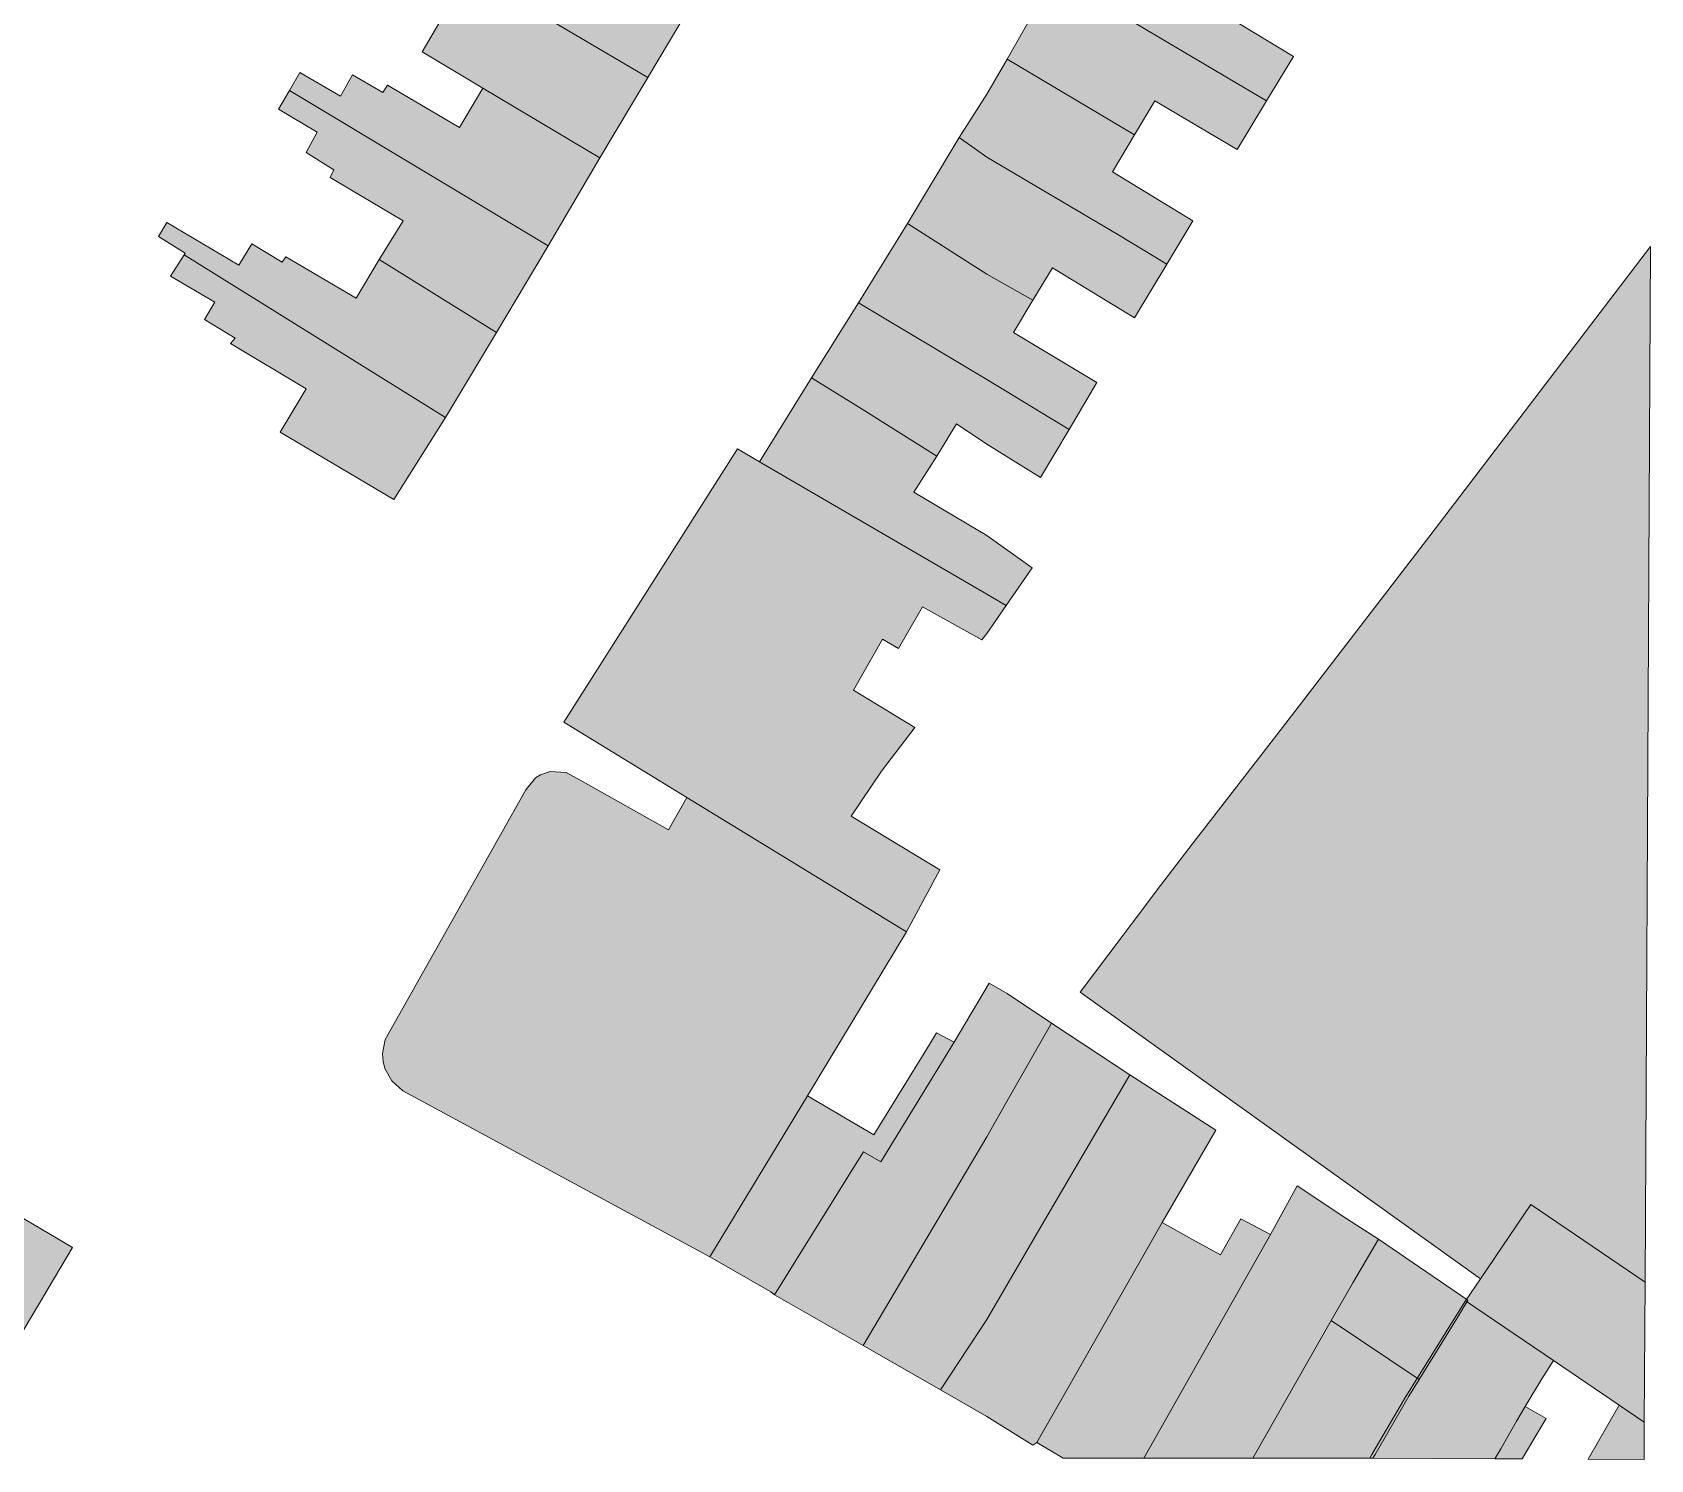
# Model space of a CAD drawing. Header units: millimetres. Extents: x -103 to 511, y -35 to 333.
# Drawn here: x 365.6 to 453.2, y -35.5 to 41.8 of the extents above; entities that cross this region are included whole.
import ezdxf

# ---------------------------------------------------------------- set-up
doc = ezdxf.new("R2010")
doc.units = ezdxf.units.MM
doc.header["$MEASUREMENT"] = 0
doc.layers.add('public services', color=7, linetype='Continuous', lineweight=0)
doc.layers.add('residential', color=7, linetype='Continuous', lineweight=0)

msp = doc.modelspace()

# ---------------------------------------------------------------- hatches: boundary and pattern name
at = {"layer": 'public services', "true_color": 0xef5797, "transparency": 33554687}
for points in [[(453.206, 30.205), (441.259, 14.532), (433.938, 5.032), (432.961, 3.767), (428.943, -1.431), (428.621, -1.85), (426.677, -4.399), (425.186, -6.361), (424.643, -7.078), (422.326, -10.166), (443.994, -25.692), (446.726, -21.673), (452.904, -25.874)], [(395.242, 1.318), (394.492, 1.732), (393.634, 1.779), (393.107, 1.603), (392.841, 1.434), (392.306, 0.792), (384.69, -12.729), (384.601, -13.2), (384.545, -13.495), (384.576, -13.918), (384.673, -14.296), (385.047, -14.979), (385.644, -15.518), (402.267, -24.499), (407.562, -15.781), (412.917, -6.899), (401.025, 0.377), (400.034, -1.381)], [(360.229, -35.399), (360.974, -35.399), (367.767, -23.999), (344.017, -9.949), (343.317, -11.249), (362.717, -22.749), (364.767, -27.599)], [(410.567, -29.299), (417.267, -17.999), (418.519, -15.8), (420.767, -11.849), (418.367, -10.249), (417.397, -9.676), (415.496, -12.876), (411.524, -19.357), (410.586, -18.807), (410.159, -19.494), (405.767, -26.549)], [(414.767, -31.699), (417.267, -27.899), (420.267, -22.749), (425.017, -14.649), (420.767, -11.849), (418.519, -15.8), (417.267, -17.999), (410.567, -29.299)], [(405.767, -26.549), (410.159, -19.494), (410.586, -18.807), (411.524, -19.357), (415.496, -12.876), (414.546, -12.363), (414.167, -12.999), (411.157, -17.89), (407.562, -15.781), (402.267, -24.499), (402.517, -24.649), (405.567, -26.399)], [(425.017, -14.649), (420.267, -22.749), (417.267, -27.899), (414.767, -31.699), (417.267, -33.149), (419.767, -34.699), (419.967, -34.549), (421.917, -31.149), (426.767, -22.649), (429.667, -17.649)], [(425.77, -35.399), (431.668, -35.399), (435.917, -27.949), (437.067, -25.949), (437.09, -25.909), (438.467, -23.549), (436.767, -22.449), (434.067, -20.649), (432.617, -23.299)], [(452.904, -25.874), (446.726, -21.673), (443.994, -25.692), (443.186, -26.879), (447.956, -30.114), (451.506, -32.524), (452.863, -33.451)], [(421.404, -35.399), (425.77, -35.399), (432.617, -23.299), (431.017, -22.449), (429.917, -24.399), (428.363, -23.536), (426.767, -22.649), (421.917, -31.149), (419.967, -34.549)], [(442.741, -27.785), (443.317, -26.849), (438.467, -23.549), (437.09, -25.909), (437.067, -25.949), (435.917, -27.949), (440.679, -31.136)], [(437.997, -35.402), (444.772, -35.438), (445.093, -34.889), (445.951, -33.39), (446.405, -32.596), (447.313, -31.101), (447.956, -30.114), (443.186, -26.879), (442.605, -27.811), (440.525, -31.151), (439.958, -32.061), (438.109, -35.21)], [(431.668, -35.399), (438.174, -35.399), (438.285, -35.208), (440.117, -32.049), (440.679, -31.136), (435.917, -27.949)], [(444.772, -35.438), (446.248, -35.446), (447.072, -34.059), (447.552, -33.252), (446.405, -32.596), (445.951, -33.39), (445.093, -34.889)], [(449.827, -35.465), (451.506, -32.524), (452.863, -33.451), (452.852, -35.482)]]:
    msp.add_hatch(color=233, dxfattribs=at).paths.add_polyline_path(points)
at = {"layer": 'residential', "true_color": 0xfedcaf, "transparency": 33554687}
for points in [[(388.267, 48.801), (386.057, 50.028), (385.317, 48.701), (384.767, 47.701), (398.917, 39.351), (401.767, 44.151), (395.367, 48.001), (394.067, 45.901), (390.217, 48.151), (390.017, 47.801)], [(432.417, 38.101), (433.867, 40.501), (429.567, 43.101), (430.567, 44.551), (424.167, 49.151), (421.117, 44.851), (425.967, 41.901)], [(398.917, 39.351), (384.767, 47.701), (383.617, 48.351), (383.021, 47.399), (382.439, 46.468), (385.617, 44.501), (387.367, 43.501), (387.117, 43.101), (387.838, 42.683), (386.702, 40.738), (389.987, 38.781), (396.317, 35.001)], [(425.267, 36.251), (426.367, 38.101), (430.817, 35.451), (432.417, 38.101), (425.967, 41.901), (421.117, 44.851), (419.567, 42.451), (418.367, 40.351)], [(418.367, 40.351), (417.267, 38.451), (415.767, 36.101), (417.267, 35.051), (424.367, 30.851), (427.017, 29.251), (428.417, 31.601), (424.067, 34.251), (425.267, 36.251)], [(380.078, 39.631), (379.517, 38.651), (393.517, 30.251), (396.317, 35.001), (389.987, 38.781), (388.717, 36.651), (384.817, 38.951), (384.567, 38.551), (382.917, 39.501), (382.267, 38.351)], [(393.517, 30.251), (379.517, 38.651), (378.917, 37.651), (381.017, 36.401), (380.417, 35.301), (381.917, 34.351), (381.717, 33.951), (385.667, 31.601), (384.367, 29.501), (390.717, 25.551)], [(427.017, 29.251), (424.367, 30.851), (417.267, 35.051), (415.767, 36.101), (412.967, 31.451), (417.267, 28.701), (419.767, 27.301), (420.817, 29.051), (425.267, 26.351)], [(384.367, 29.501), (383.117, 27.401), (379.317, 29.651), (379.117, 29.351), (377.467, 30.351), (376.767, 29.201), (372.867, 31.501), (372.417, 30.751), (373.867, 29.851), (373.817, 29.751), (387.967, 20.951), (390.717, 25.551)], [(419.767, 27.301), (417.267, 28.701), (412.967, 31.451), (410.317, 27.151), (417.267, 23.001), (421.717, 20.301), (423.217, 22.851), (418.717, 25.551)], [(387.967, 20.951), (373.817, 29.751), (373.067, 28.601), (375.467, 27.201), (374.917, 26.251), (376.567, 25.251), (376.317, 24.951), (380.417, 22.501), (379.017, 20.151), (385.167, 16.501)], [(421.717, 20.301), (417.267, 23.001), (410.317, 27.151), (407.767, 23.101), (410.517, 21.401), (414.567, 18.851), (415.617, 20.601), (417.267, 19.501), (420.167, 17.701)], [(414.567, 18.851), (410.517, 21.401), (407.767, 23.101), (404.967, 18.551), (417.267, 11.381), (418.317, 10.771), (419.717, 12.801), (417.267, 14.551), (413.317, 16.901)], [(404.967, 18.551), (403.767, 19.251), (394.367, 4.451), (401.025, 0.377), (412.917, -6.899), (414.719, -3.541), (409.915, -0.64), (411.567, 1.801), (413.372, 4.16), (410.052, 6.189), (411.626, 8.94), (412.488, 8.447), (413.237, 9.755), (413.792, 10.703), (417.006, 8.91), (417.267, 9.251), (418.317, 10.771), (417.267, 11.381)]]:
    msp.add_hatch(color=41, dxfattribs=at).paths.add_polyline_path(points)

# ---------------------------------------------------------------- linework, layer by layer
at = {"layer": 'public services', "color": 18, "lineweight": 5, "true_color": 0x000000}
for points in [[(453.206, 30.205), (441.259, 14.532), (433.938, 5.032), (432.961, 3.767), (428.943, -1.431), (428.621, -1.85), (426.677, -4.399), (425.186, -6.361), (424.643, -7.078), (422.326, -10.166), (443.994, -25.692), (446.726, -21.673), (452.904, -25.874)], [(395.242, 1.318), (394.492, 1.732), (393.634, 1.779), (393.107, 1.603), (392.841, 1.434), (392.306, 0.792), (384.69, -12.729), (384.601, -13.2), (384.545, -13.495), (384.576, -13.918), (384.673, -14.296), (385.047, -14.979), (385.644, -15.518), (402.267, -24.499), (407.562, -15.781), (412.917, -6.899), (401.025, 0.377), (400.034, -1.381)], [(360.229, -35.399), (360.974, -35.399), (367.767, -23.999), (344.017, -9.949), (343.317, -11.249), (362.717, -22.749), (364.767, -27.599)], [(410.567, -29.299), (417.267, -17.999), (418.519, -15.8), (420.767, -11.849), (418.367, -10.249), (417.397, -9.676), (415.496, -12.876), (411.524, -19.357), (410.586, -18.807), (410.159, -19.494), (405.767, -26.549)], [(414.767, -31.699), (417.267, -27.899), (420.267, -22.749), (425.017, -14.649), (420.767, -11.849), (418.519, -15.8), (417.267, -17.999), (410.567, -29.299)], [(405.767, -26.549), (410.159, -19.494), (410.586, -18.807), (411.524, -19.357), (415.496, -12.876), (414.546, -12.363), (414.167, -12.999), (411.157, -17.89), (407.562, -15.781), (402.267, -24.499), (402.517, -24.649), (405.567, -26.399)], [(425.017, -14.649), (420.267, -22.749), (417.267, -27.899), (414.767, -31.699), (417.267, -33.149), (419.767, -34.699), (419.967, -34.549), (421.917, -31.149), (426.767, -22.649), (429.667, -17.649)], [(425.77, -35.399), (431.668, -35.399), (435.917, -27.949), (437.067, -25.949), (437.09, -25.909), (438.467, -23.549), (436.767, -22.449), (434.067, -20.649), (432.617, -23.299)], [(452.904, -25.874), (446.726, -21.673), (443.994, -25.692), (443.186, -26.879), (447.956, -30.114), (451.506, -32.524), (452.863, -33.451)], [(421.404, -35.399), (425.77, -35.399), (432.617, -23.299), (431.017, -22.449), (429.917, -24.399), (428.363, -23.536), (426.767, -22.649), (421.917, -31.149), (419.967, -34.549)], [(442.741, -27.785), (443.317, -26.849), (438.467, -23.549), (437.09, -25.909), (437.067, -25.949), (435.917, -27.949), (440.679, -31.136)], [(437.997, -35.402), (444.772, -35.438), (445.093, -34.889), (445.951, -33.39), (446.405, -32.596), (447.313, -31.101), (447.956, -30.114), (443.186, -26.879), (442.605, -27.811), (440.525, -31.151), (439.958, -32.061), (438.109, -35.21)], [(431.668, -35.399), (438.174, -35.399), (438.285, -35.208), (440.117, -32.049), (440.679, -31.136), (435.917, -27.949)], [(444.772, -35.438), (446.248, -35.446), (447.072, -34.059), (447.552, -33.252), (446.405, -32.596), (445.951, -33.39), (445.093, -34.889)], [(449.827, -35.465), (451.506, -32.524), (452.863, -33.451), (452.852, -35.482)]]:
    msp.add_lwpolyline(points, close=True, dxfattribs=at)
at = {"layer": 'public services'}
for points in [[(453.206, 30.205), (441.259, 14.532), (433.938, 5.032), (432.961, 3.767), (428.943, -1.431), (428.621, -1.85), (426.677, -4.399), (425.186, -6.361), (424.643, -7.078), (422.326, -10.166), (443.994, -25.692), (446.726, -21.673), (452.904, -25.874)], [(395.242, 1.318), (394.492, 1.732), (393.634, 1.779), (393.107, 1.603), (392.841, 1.434), (392.306, 0.792), (384.69, -12.729), (384.601, -13.2), (384.545, -13.495), (384.576, -13.918), (384.673, -14.296), (385.047, -14.979), (385.644, -15.518), (402.267, -24.499), (407.562, -15.781), (412.917, -6.899), (401.025, 0.377), (400.034, -1.381)], [(360.229, -35.399), (360.974, -35.399), (367.767, -23.999), (344.017, -9.949), (343.317, -11.249), (362.717, -22.749), (364.767, -27.599)], [(410.567, -29.299), (417.267, -17.999), (418.519, -15.8), (420.767, -11.849), (418.367, -10.249), (417.397, -9.676), (415.496, -12.876), (411.524, -19.357), (410.586, -18.807), (410.159, -19.494), (405.767, -26.549)], [(414.767, -31.699), (417.267, -27.899), (420.267, -22.749), (425.017, -14.649), (420.767, -11.849), (418.519, -15.8), (417.267, -17.999), (410.567, -29.299)], [(405.767, -26.549), (410.159, -19.494), (410.586, -18.807), (411.524, -19.357), (415.496, -12.876), (414.546, -12.363), (414.167, -12.999), (411.157, -17.89), (407.562, -15.781), (402.267, -24.499), (402.517, -24.649), (405.567, -26.399)], [(425.017, -14.649), (420.267, -22.749), (417.267, -27.899), (414.767, -31.699), (417.267, -33.149), (419.767, -34.699), (419.967, -34.549), (421.917, -31.149), (426.767, -22.649), (429.667, -17.649)], [(425.77, -35.399), (431.668, -35.399), (435.917, -27.949), (437.067, -25.949), (437.09, -25.909), (438.467, -23.549), (436.767, -22.449), (434.067, -20.649), (432.617, -23.299)], [(452.904, -25.874), (446.726, -21.673), (443.994, -25.692), (443.186, -26.879), (447.956, -30.114), (451.506, -32.524), (452.863, -33.451)], [(421.404, -35.399), (425.77, -35.399), (432.617, -23.299), (431.017, -22.449), (429.917, -24.399), (428.363, -23.536), (426.767, -22.649), (421.917, -31.149), (419.967, -34.549)], [(442.741, -27.785), (443.317, -26.849), (438.467, -23.549), (437.09, -25.909), (437.067, -25.949), (435.917, -27.949), (440.679, -31.136)], [(437.997, -35.402), (444.772, -35.438), (445.093, -34.889), (445.951, -33.39), (446.405, -32.596), (447.313, -31.101), (447.956, -30.114), (443.186, -26.879), (442.605, -27.811), (440.525, -31.151), (439.958, -32.061), (438.109, -35.21)], [(431.668, -35.399), (438.174, -35.399), (438.285, -35.208), (440.117, -32.049), (440.679, -31.136), (435.917, -27.949)], [(444.772, -35.438), (446.248, -35.446), (447.072, -34.059), (447.552, -33.252), (446.405, -32.596), (445.951, -33.39), (445.093, -34.889)], [(449.827, -35.465), (451.506, -32.524), (452.863, -33.451), (452.852, -35.482)]]:
    msp.add_lwpolyline(points, close=True, dxfattribs=at)
at = {"layer": 'residential', "color": 18, "lineweight": 5, "true_color": 0x000000}
for points in [[(388.267, 48.801), (386.057, 50.028), (385.317, 48.701), (384.767, 47.701), (398.917, 39.351), (401.767, 44.151), (395.367, 48.001), (394.067, 45.901), (390.217, 48.151), (390.017, 47.801)], [(432.417, 38.101), (433.867, 40.501), (429.567, 43.101), (430.567, 44.551), (424.167, 49.151), (421.117, 44.851), (425.967, 41.901)], [(398.917, 39.351), (384.767, 47.701), (383.617, 48.351), (383.021, 47.399), (382.439, 46.468), (385.617, 44.501), (387.367, 43.501), (387.117, 43.101), (387.838, 42.683), (386.702, 40.738), (389.987, 38.781), (396.317, 35.001)], [(425.267, 36.251), (426.367, 38.101), (430.817, 35.451), (432.417, 38.101), (425.967, 41.901), (421.117, 44.851), (419.567, 42.451), (418.367, 40.351)], [(418.367, 40.351), (417.267, 38.451), (415.767, 36.101), (417.267, 35.051), (424.367, 30.851), (427.017, 29.251), (428.417, 31.601), (424.067, 34.251), (425.267, 36.251)], [(380.078, 39.631), (379.517, 38.651), (393.517, 30.251), (396.317, 35.001), (389.987, 38.781), (388.717, 36.651), (384.817, 38.951), (384.567, 38.551), (382.917, 39.501), (382.267, 38.351)], [(393.517, 30.251), (379.517, 38.651), (378.917, 37.651), (381.017, 36.401), (380.417, 35.301), (381.917, 34.351), (381.717, 33.951), (385.667, 31.601), (384.367, 29.501), (390.717, 25.551)], [(427.017, 29.251), (424.367, 30.851), (417.267, 35.051), (415.767, 36.101), (412.967, 31.451), (417.267, 28.701), (419.767, 27.301), (420.817, 29.051), (425.267, 26.351)], [(384.367, 29.501), (383.117, 27.401), (379.317, 29.651), (379.117, 29.351), (377.467, 30.351), (376.767, 29.201), (372.867, 31.501), (372.417, 30.751), (373.867, 29.851), (373.817, 29.751), (387.967, 20.951), (390.717, 25.551)], [(419.767, 27.301), (417.267, 28.701), (412.967, 31.451), (410.317, 27.151), (417.267, 23.001), (421.717, 20.301), (423.217, 22.851), (418.717, 25.551)], [(387.967, 20.951), (373.817, 29.751), (373.067, 28.601), (375.467, 27.201), (374.917, 26.251), (376.567, 25.251), (376.317, 24.951), (380.417, 22.501), (379.017, 20.151), (385.167, 16.501)], [(421.717, 20.301), (417.267, 23.001), (410.317, 27.151), (407.767, 23.101), (410.517, 21.401), (414.567, 18.851), (415.617, 20.601), (417.267, 19.501), (420.167, 17.701)], [(414.567, 18.851), (410.517, 21.401), (407.767, 23.101), (404.967, 18.551), (417.267, 11.381), (418.317, 10.771), (419.717, 12.801), (417.267, 14.551), (413.317, 16.901)], [(404.967, 18.551), (403.767, 19.251), (394.367, 4.451), (401.025, 0.377), (412.917, -6.899), (414.719, -3.541), (409.915, -0.64), (411.567, 1.801), (413.372, 4.16), (410.052, 6.189), (411.626, 8.94), (412.488, 8.447), (413.237, 9.755), (413.792, 10.703), (417.006, 8.91), (417.267, 9.251), (418.317, 10.771), (417.267, 11.381)]]:
    msp.add_lwpolyline(points, close=True, dxfattribs=at)
at = {"layer": 'residential'}
for points in [[(388.267, 48.801), (386.057, 50.028), (385.317, 48.701), (384.767, 47.701), (398.917, 39.351), (401.767, 44.151), (395.367, 48.001), (394.067, 45.901), (390.217, 48.151), (390.017, 47.801)], [(432.417, 38.101), (433.867, 40.501), (429.567, 43.101), (430.567, 44.551), (424.167, 49.151), (421.117, 44.851), (425.967, 41.901)], [(398.917, 39.351), (384.767, 47.701), (383.617, 48.351), (383.021, 47.399), (382.439, 46.468), (385.617, 44.501), (387.367, 43.501), (387.117, 43.101), (387.838, 42.683), (386.702, 40.738), (389.987, 38.781), (396.317, 35.001)], [(425.267, 36.251), (426.367, 38.101), (430.817, 35.451), (432.417, 38.101), (425.967, 41.901), (421.117, 44.851), (419.567, 42.451), (418.367, 40.351)], [(418.367, 40.351), (417.267, 38.451), (415.767, 36.101), (417.267, 35.051), (424.367, 30.851), (427.017, 29.251), (428.417, 31.601), (424.067, 34.251), (425.267, 36.251)], [(380.078, 39.631), (379.517, 38.651), (393.517, 30.251), (396.317, 35.001), (389.987, 38.781), (388.717, 36.651), (384.817, 38.951), (384.567, 38.551), (382.917, 39.501), (382.267, 38.351)], [(393.517, 30.251), (379.517, 38.651), (378.917, 37.651), (381.017, 36.401), (380.417, 35.301), (381.917, 34.351), (381.717, 33.951), (385.667, 31.601), (384.367, 29.501), (390.717, 25.551)], [(427.017, 29.251), (424.367, 30.851), (417.267, 35.051), (415.767, 36.101), (412.967, 31.451), (417.267, 28.701), (419.767, 27.301), (420.817, 29.051), (425.267, 26.351)], [(384.367, 29.501), (383.117, 27.401), (379.317, 29.651), (379.117, 29.351), (377.467, 30.351), (376.767, 29.201), (372.867, 31.501), (372.417, 30.751), (373.867, 29.851), (373.817, 29.751), (387.967, 20.951), (390.717, 25.551)], [(419.767, 27.301), (417.267, 28.701), (412.967, 31.451), (410.317, 27.151), (417.267, 23.001), (421.717, 20.301), (423.217, 22.851), (418.717, 25.551)], [(387.967, 20.951), (373.817, 29.751), (373.067, 28.601), (375.467, 27.201), (374.917, 26.251), (376.567, 25.251), (376.317, 24.951), (380.417, 22.501), (379.017, 20.151), (385.167, 16.501)], [(421.717, 20.301), (417.267, 23.001), (410.317, 27.151), (407.767, 23.101), (410.517, 21.401), (414.567, 18.851), (415.617, 20.601), (417.267, 19.501), (420.167, 17.701)], [(414.567, 18.851), (410.517, 21.401), (407.767, 23.101), (404.967, 18.551), (417.267, 11.381), (418.317, 10.771), (419.717, 12.801), (417.267, 14.551), (413.317, 16.901)], [(404.967, 18.551), (403.767, 19.251), (394.367, 4.451), (401.025, 0.377), (412.917, -6.899), (414.719, -3.541), (409.915, -0.64), (411.567, 1.801), (413.372, 4.16), (410.052, 6.189), (411.626, 8.94), (412.488, 8.447), (413.237, 9.755), (413.792, 10.703), (417.006, 8.91), (417.267, 9.251), (418.317, 10.771), (417.267, 11.381)]]:
    msp.add_lwpolyline(points, close=True, dxfattribs=at)

doc.saveas('drawing.dxf')
